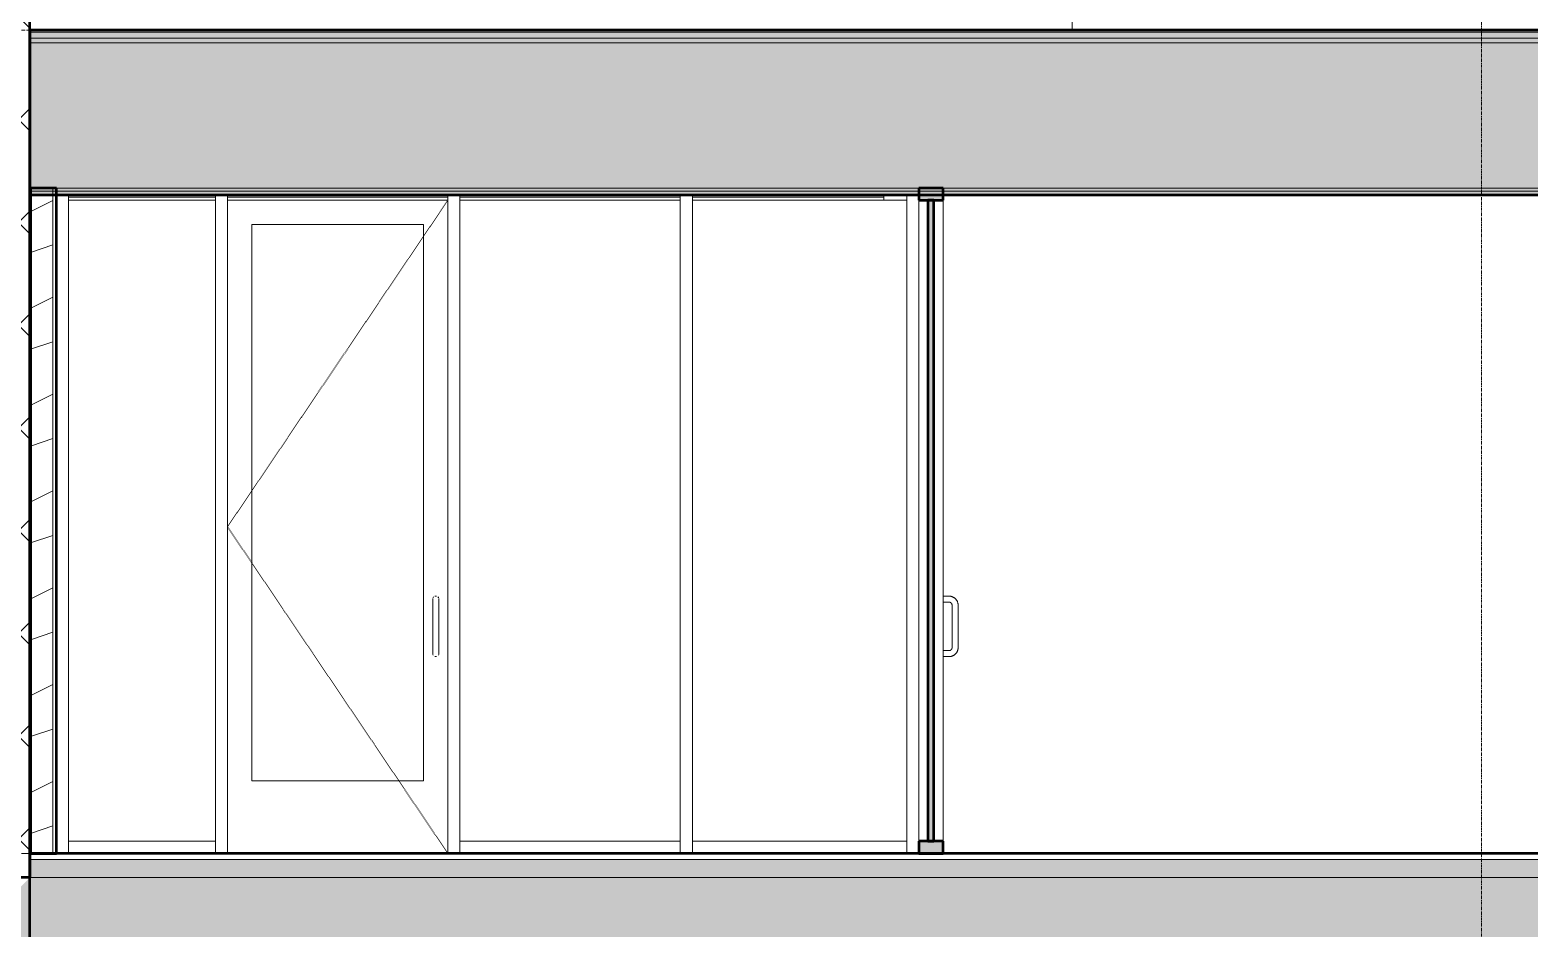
# Model space of a CAD drawing. Header units: inches. Extents: x -4168 to 1833, y -300 to 637.
# Drawn here: x -144.2 to 103.6, y -12.5 to 136 of the extents above; entities that cross this region are included whole.
import ezdxf

# ---------------------------------------------------------------- set-up
doc = ezdxf.new("R2010")
doc.units = ezdxf.units.IN
doc.header["$MEASUREMENT"] = 0
for name, pattern in [('Aligning Line 1_8_', [0.25, 0.125, -0.125]), ('Dash 1_16_', [0.125, 0.0625, -0.0625]), ('Grid Line 1_2_', [0.875, 0.5, -0.125, 0.125, -0.125])]:
    doc.linetypes.add(name, pattern=pattern)
for name, color, linetype, lineweight in [('0-2', 7, 'Continuous', 13), ('0-3', 55, 'Continuous', 9), ('0-5', 170, 'Continuous', 5), ('A-CLNG-1', 135, 'Continuous', 13), ('A-DOOR-4', 250, 'Continuous', 9), ('A-DOOR-8', 250, 'Dash 1_16_', 9), ('A-DOOR-FRAM-1', 250, 'Continuous', 9), ('A-FLOR-1', 8, 'Continuous', 5), ('A-FLOR-2', 31, 'Continuous', 5), ('A-FLOR-3', 251, 'Continuous', 5), ('A-FLOR-7', 192, 'Continuous', 50), ('A-FLOR-LEVL-1', 51, 'Grid Line 1_2_', 9), ('A-FLOR-MCUT', 51, 'Continuous', 13), ('A-FLOR-PATT-1', 8, 'Continuous', 9), ('A-GLAZ-CURT-1', 130, 'Continuous', 9), ('A-GLAZ-CURT-2', 10, 'Continuous', 50), ('A-GLAZ-CURT-3', 55, 'Continuous', 9), ('A-GLAZ-CWMG-1', 247, 'Continuous', 9), ('A-GLAZ-CWMG-2', 10, 'Continuous', 50), ('A-GLAZ-CWMG-3', 55, 'Continuous', 9), ('A-WALL-1', 10, 'Continuous', 50), ('A-WALL-2', 7, 'Continuous', 13), ('A-WALL-3', 135, 'Continuous', 13), ('A-WALL-4', 252, 'Continuous', 13), ('A-WALL-PATT-1', 250, 'Continuous', 9), ('A-WALL-PATT-2', 253, 'Continuous', 9), ('A-WALL-PATT-4', 45, 'Continuous', 9), ('G-ANNO-SYMB', 111, 'Aligning Line 1_8_', 9), ('Q-CASE-1', 55, 'Continuous', 9), ('S-GRID-1', 1, 'Grid Line 1_2_', 9)]:
    doc.layers.add(name, color=color, linetype=linetype, lineweight=lineweight)
pattern_1 = [(0, (317.997, 146.633), (15.36, 3.84), [1.267, -10.253, 1.267, -10.253, -61.44]), (0, (317.997, 146.633), (15.36, 3.84), [-23.04, 1.267, -21.773, 1.267, -10.253, -26.88]), (0, (317.997, 146.633), (15.36, 3.84), [-57.6, 1.267, -6.413, 1.267, -17.933]), (120, (323.757, 148.553), (-11.005538, 11.38215), [1.267, -10.253, 1.267, -10.253, -61.44]), (120, (323.757, 148.553), (-11.005538, 11.38215), [-23.04, 1.267, -21.773, 1.267, -10.253, -26.88]), (120, (323.757, 148.553), (-11.005538, 11.38215), [-57.6, 1.267, -6.413, 1.267, -17.933]), (240, (325.677, 156.233), (-4.354462, -15.22215), [1.267, -10.253, 1.267, -10.253, -61.44]), (240, (325.677, 156.233), (-4.354462, -15.22215), [-23.04, 1.267, -21.773, 1.267, -10.253, -26.88]), (240, (325.677, 156.233), (-4.354462, -15.22215), [-57.6, 1.267, -6.413, 1.267, -17.933])]

# ---------------------------------------------------------------- blocks, each defined once
blk = doc.blocks.new('OD_CW_Base Cabinet - OD_CW_Base Cabinet-1913094-BUILDING SECTION - EAST_WEST AT RAMP - LOOKING SOUTH')
at = {"layer": 'Q-CASE-1'}
for q in [(-11363.19, 170.5), (-11254.82, 136)]:
    blk.add_line((-11254.82, 170.5), q, dxfattribs=at)
blk = doc.blocks.new('CTR - 1st Phase - Unit Layouts_rvt-2-BUILDING SECTION - EAST_WEST AT RAMP - LOOKING SOUTH')
at = {"layer": '0-3'}
blk.add_blockref('OD_CW_Base Cabinet - OD_CW_Base Cabinet-1913094-BUILDING SECTION - EAST_WEST AT RAMP - LOOKING SOUTH', (0, 0), dxfattribs=at)
blk = doc.blocks.new('Storefront_Entry_Door-_Single_7051 - Store Front Single Door-2030641-BUILDING SECTION - EAST_WEST AT RAMP - LOOKING SOUTH')
at = {"layer": 'A-DOOR-4'}
for p, q in [((-11275.16, 42.5), (-11276.16, 42.5)), ((-11276.16, 41.5), (-11275.16, 41.5)), ((-11274.66, 41), (-11274.66, 34)), ((-11273.66, 34), (-11273.66, 41)), ((-11275.16, 33.5), (-11276.16, 33.5)), ((-11276.16, 32.5), (-11275.16, 32.5))]:
    blk.add_line(p, q, dxfattribs=at)
at = {"layer": 'A-DOOR-4', "flags": 128}
for points in [[(-11273.66, 41), (-11273.67, 41.06), (-11273.67, 41.12), (-11273.68, 41.18), (-11273.68, 41.24), (-11273.69, 41.3), (-11273.71, 41.36), (-11273.72, 41.41), (-11273.74, 41.47), (-11273.76, 41.53), (-11273.78, 41.58), (-11273.81, 41.64), (-11273.83, 41.69), (-11273.86, 41.75), (-11273.89, 41.8), (-11273.93, 41.85), (-11273.96, 41.9), (-11274, 41.94), (-11274.04, 41.99), (-11274.08, 42.03), (-11274.12, 42.08), (-11274.16, 42.12), (-11274.21, 42.16), (-11274.26, 42.19), (-11274.3, 42.23), (-11274.35, 42.26), (-11274.41, 42.29), (-11274.46, 42.32), (-11274.51, 42.35), (-11274.57, 42.38), (-11274.62, 42.4), (-11274.68, 42.42), (-11274.73, 42.44), (-11274.79, 42.45), (-11274.85, 42.47), (-11274.91, 42.48), (-11274.97, 42.49), (-11275.03, 42.49), (-11275.09, 42.5), (-11275.15, 42.5), (-11275.16, 42.5)], [(-11275.16, 41.5), (-11275.14, 41.5), (-11275.12, 41.5), (-11275.1, 41.5), (-11275.08, 41.49), (-11275.07, 41.49), (-11275.05, 41.49), (-11275.03, 41.48), (-11275.01, 41.47), (-11274.99, 41.47), (-11274.97, 41.46), (-11274.95, 41.45), (-11274.93, 41.44), (-11274.92, 41.43), (-11274.9, 41.42), (-11274.88, 41.41), (-11274.87, 41.4), (-11274.85, 41.39), (-11274.83, 41.38), (-11274.82, 41.36), (-11274.81, 41.35), (-11274.79, 41.33), (-11274.78, 41.32), (-11274.77, 41.3), (-11274.75, 41.29), (-11274.74, 41.27), (-11274.73, 41.25), (-11274.72, 41.24), (-11274.71, 41.22), (-11274.71, 41.2), (-11274.7, 41.18), (-11274.69, 41.16), (-11274.69, 41.14), (-11274.68, 41.12), (-11274.68, 41.1), (-11274.67, 41.08), (-11274.67, 41.07), (-11274.67, 41.05), (-11274.67, 41.03), (-11274.66, 41.01), (-11274.66, 41)], [(-11275.16, 32.5), (-11275.1, 32.5), (-11275.04, 32.5), (-11274.98, 32.51), (-11274.93, 32.52), (-11274.87, 32.53), (-11274.81, 32.54), (-11274.75, 32.56), (-11274.69, 32.58), (-11274.64, 32.6), (-11274.58, 32.62), (-11274.53, 32.64), (-11274.47, 32.67), (-11274.42, 32.7), (-11274.37, 32.73), (-11274.32, 32.76), (-11274.27, 32.8), (-11274.22, 32.83), (-11274.18, 32.87), (-11274.13, 32.91), (-11274.09, 32.95), (-11274.05, 33), (-11274.01, 33.04), (-11273.97, 33.09), (-11273.94, 33.14), (-11273.9, 33.19), (-11273.87, 33.24), (-11273.84, 33.29), (-11273.81, 33.35), (-11273.79, 33.4), (-11273.77, 33.46), (-11273.75, 33.51), (-11273.73, 33.57), (-11273.71, 33.63), (-11273.7, 33.69), (-11273.69, 33.75), (-11273.68, 33.8), (-11273.67, 33.86), (-11273.67, 33.92), (-11273.66, 33.98), (-11273.66, 34)], [(-11274.66, 34), (-11274.66, 33.98), (-11274.67, 33.96), (-11274.67, 33.94), (-11274.67, 33.92), (-11274.67, 33.9), (-11274.68, 33.88), (-11274.68, 33.86), (-11274.69, 33.84), (-11274.7, 33.82), (-11274.7, 33.81), (-11274.71, 33.79), (-11274.72, 33.77), (-11274.73, 33.75), (-11274.74, 33.73), (-11274.75, 33.72), (-11274.76, 33.7), (-11274.78, 33.69), (-11274.79, 33.67), (-11274.8, 33.66), (-11274.82, 33.64), (-11274.83, 33.63), (-11274.85, 33.61), (-11274.86, 33.6), (-11274.88, 33.59), (-11274.89, 33.58), (-11274.91, 33.57), (-11274.93, 33.56), (-11274.95, 33.55), (-11274.96, 33.54), (-11274.98, 33.53), (-11275, 33.53), (-11275.02, 33.52), (-11275.04, 33.52), (-11275.06, 33.51), (-11275.08, 33.51), (-11275.1, 33.5), (-11275.12, 33.5), (-11275.14, 33.5), (-11275.16, 33.5), (-11275.16, 33.5)]]:
    blk.add_lwpolyline(points, dxfattribs=at)
blk = doc.blocks.new('System Panel - Glazed-2030645-BUILDING SECTION - EAST_WEST AT RAMP - LOOKING SOUTH')
at = {"layer": 'A-GLAZ-CURT-1'}
blk.add_hatch(color=256, dxfattribs=at).paths.add_polyline_path([(-11277.66, 2), (-11277.66, 107.87), (-11278.66, 107.87), (-11278.66, 2)], flags=0)
at = {"layer": 'A-GLAZ-CURT-2'}
for p, q in [((-11278.66, 107.87), (-11278.66, 2)), ((-11277.66, 107.87), (-11278.66, 107.87)), ((-11277.66, 2), (-11277.66, 107.87)), ((-11278.66, 2), (-11277.66, 2))]:
    blk.add_line(p, q, dxfattribs=at)
blk = doc.blocks.new('Rectangular Mullion - 2_ x 4_ rectangular-1890806-BUILDING SECTION - EAST_WEST AT RAMP - LOOKING SOUTH')
at = {"layer": 'A-GLAZ-CWMG-1'}
blk.add_hatch(color=256, dxfattribs=at).paths.add_polyline_path([(-11278.66, 107.87), (-11276.16, 107.87), (-11276.16, 108.75), (-11280.16, 108.75), (-11280.16, 107.87)], flags=0)
at = {"layer": 'A-GLAZ-CWMG-2'}
for p, q in [((-11280.16, 109.88), (-11280.16, 107.87)), ((-11276.16, 109.88), (-11280.16, 109.88)), ((-11276.16, 107.87), (-11276.16, 109.88)), ((-11280.16, 107.87), (-11276.16, 107.87))]:
    blk.add_line(p, q, dxfattribs=at)
blk = doc.blocks.new('Rectangular Mullion - 2_ x 4_ rectangular-1890807-BUILDING SECTION - EAST_WEST AT RAMP - LOOKING SOUTH')
at = {"layer": 'A-GLAZ-CWMG-1'}
blk.add_hatch(color=256, dxfattribs=at).paths.add_polyline_path([(-11277.66, 0), (-11276.16, 0), (-11276.16, 2), (-11280.16, 2), (-11280.16, 0), (-11278.66, 0)], flags=0)
at = {"layer": 'A-GLAZ-CWMG-2'}
for p, q in [((-11280.16, 2), (-11280.16, 0)), ((-11276.16, 2), (-11280.16, 2)), ((-11280.16, 0), (-11276.16, 0)), ((-11276.16, 0), (-11276.16, 2))]:
    blk.add_line(p, q, dxfattribs=at)
blk = doc.blocks.new('Rectangular Mullion - 2_ x 4_ rectangular-2030640-BUILDING SECTION - EAST_WEST AT RAMP - LOOKING SOUTH')
at = {"layer": 'A-GLAZ-CWMG-3'}
for p, q in [((-11280.16, 2), (-11280.16, 107.88)), ((-11276.16, 107.88), (-11276.16, 2))]:
    blk.add_line(p, q, dxfattribs=at)
blk = doc.blocks.new('System Panel - Glazed-2030649-BUILDING SECTION - EAST_WEST AT RAMP - LOOKING SOUTH')
at = {"layer": 'A-GLAZ-CURT-3'}
blk.add_line((-11282.16, 107.88), (-11317.56, 107.88), dxfattribs=at)
blk = doc.blocks.new('Rectangular Mullion - 2_ x 4_ rectangular-1890816-BUILDING SECTION - EAST_WEST AT RAMP - LOOKING SOUTH')
at = {"layer": 'A-GLAZ-CWMG-3'}
for p, q in [((-11317.56, 0), (-11317.56, 2)), ((-11317.56, 2), (-11282.16, 2)), ((-11282.16, 2), (-11282.16, 0))]:
    blk.add_line(p, q, dxfattribs=at)
blk = doc.blocks.new('Rectangular Mullion - 2_ x 4_ rectangular-2030642-BUILDING SECTION - EAST_WEST AT RAMP - LOOKING SOUTH')
at = {"layer": 'A-GLAZ-CWMG-3'}
blk.add_line((-11420.61, 108.75), (-11420.61, 0), dxfattribs=at)
blk = doc.blocks.new('Rectangular Mullion - 2_ x 4_ rectangular-2030650-BUILDING SECTION - EAST_WEST AT RAMP - LOOKING SOUTH')
at = {"layer": 'A-GLAZ-CWMG-3'}
blk.add_line((-11282.16, 0), (-11282.16, 108.75), dxfattribs=at)
blk = doc.blocks.new('Storefront_Entry_Door-_Single_7051 - Store Front Single Door-2030651-BUILDING SECTION - EAST_WEST AT RAMP - LOOKING SOUTH')
at = {"layer": 'A-DOOR-4'}
for p, q in [((-11360.46, 41), (-11360.46, 34)), ((-11359.46, 34), (-11359.46, 41))]:
    blk.add_line(p, q, dxfattribs=at)
at = {"layer": 'A-DOOR-4', "flags": 128}
for points in [[(-11360.46, 42), (-11360.46, 42), (-11360.46, 42), (-11360.46, 41.99), (-11360.46, 41.99), (-11360.46, 41.98), (-11360.46, 41.97), (-11360.46, 41.96), (-11360.46, 41.95), (-11360.46, 41.94), (-11360.46, 41.92), (-11360.46, 41.9), (-11360.46, 41.89), (-11360.46, 41.87), (-11360.46, 41.85), (-11360.46, 41.83), (-11360.46, 41.8), (-11360.46, 41.78), (-11360.46, 41.75), (-11360.46, 41.72), (-11360.46, 41.7), (-11360.46, 41.67), (-11360.46, 41.64), (-11360.46, 41.61), (-11360.46, 41.57), (-11360.46, 41.54), (-11360.46, 41.51), (-11360.46, 41.47), (-11360.46, 41.44), (-11360.46, 41.4), (-11360.46, 41.36), (-11360.46, 41.32), (-11360.46, 41.29), (-11360.46, 41.25), (-11360.46, 41.21), (-11360.46, 41.17), (-11360.46, 41.13), (-11360.46, 41.09), (-11360.46, 41.05), (-11360.46, 41.01), (-11360.46, 41)], [(-11359.46, 41), (-11359.46, 41.04), (-11359.46, 41.08), (-11359.46, 41.12), (-11359.46, 41.16), (-11359.46, 41.2), (-11359.46, 41.24), (-11359.46, 41.28), (-11359.46, 41.31), (-11359.46, 41.35), (-11359.46, 41.39), (-11359.46, 41.43), (-11359.46, 41.46), (-11359.46, 41.5), (-11359.46, 41.53), (-11359.46, 41.56), (-11359.46, 41.6), (-11359.46, 41.63), (-11359.46, 41.66), (-11359.46, 41.69), (-11359.46, 41.72), (-11359.46, 41.74), (-11359.46, 41.77), (-11359.46, 41.8), (-11359.46, 41.82), (-11359.46, 41.84), (-11359.46, 41.86), (-11359.46, 41.88), (-11359.46, 41.9), (-11359.46, 41.92), (-11359.46, 41.93), (-11359.46, 41.95), (-11359.46, 41.96), (-11359.46, 41.97), (-11359.46, 41.98), (-11359.46, 41.99), (-11359.46, 41.99), (-11359.46, 42), (-11359.46, 42), (-11359.46, 42)], [(-11360.46, 34), (-11360.46, 33.96), (-11360.46, 33.92), (-11360.46, 33.88), (-11360.46, 33.84), (-11360.46, 33.8), (-11360.46, 33.76), (-11360.46, 33.72), (-11360.46, 33.69), (-11360.46, 33.65), (-11360.46, 33.61), (-11360.46, 33.57), (-11360.46, 33.54), (-11360.46, 33.5), (-11360.46, 33.47), (-11360.46, 33.44), (-11360.46, 33.4), (-11360.46, 33.37), (-11360.46, 33.34), (-11360.46, 33.31), (-11360.46, 33.28), (-11360.46, 33.26), (-11360.46, 33.23), (-11360.46, 33.2), (-11360.46, 33.18), (-11360.46, 33.16), (-11360.46, 33.14), (-11360.46, 33.12), (-11360.46, 33.1), (-11360.46, 33.08), (-11360.46, 33.07), (-11360.46, 33.05), (-11360.46, 33.04), (-11360.46, 33.03), (-11360.46, 33.02), (-11360.46, 33.01), (-11360.46, 33.01), (-11360.46, 33), (-11360.46, 33), (-11360.46, 33)], [(-11359.46, 33), (-11359.46, 33), (-11359.46, 33), (-11359.46, 33.01), (-11359.46, 33.01), (-11359.46, 33.02), (-11359.46, 33.03), (-11359.46, 33.04), (-11359.46, 33.05), (-11359.46, 33.06), (-11359.46, 33.08), (-11359.46, 33.1), (-11359.46, 33.11), (-11359.46, 33.13), (-11359.46, 33.15), (-11359.46, 33.17), (-11359.46, 33.2), (-11359.46, 33.22), (-11359.46, 33.25), (-11359.46, 33.28), (-11359.46, 33.3), (-11359.46, 33.33), (-11359.46, 33.36), (-11359.46, 33.39), (-11359.46, 33.43), (-11359.46, 33.46), (-11359.46, 33.49), (-11359.46, 33.53), (-11359.46, 33.56), (-11359.46, 33.6), (-11359.46, 33.64), (-11359.46, 33.68), (-11359.46, 33.71), (-11359.46, 33.75), (-11359.46, 33.79), (-11359.46, 33.83), (-11359.46, 33.87), (-11359.46, 33.91), (-11359.46, 33.95), (-11359.46, 33.99), (-11359.46, 34)]]:
    blk.add_lwpolyline(points, dxfattribs=at)
at = {"layer": 'A-DOOR-4'}
for centre, start, end in [((-11359.96, 42), 135, 165), ((-11359.96, 42), 90, 105), ((-11359.96, 42), 75, 90), ((-11359.96, 42), 15, 45), ((-11359.96, 33), 180, 210), ((-11359.96, 33), 255, 270), ((-11359.96, 33), 270, 285), ((-11359.96, 33), 330, 0)]:
    blk.add_arc(centre, 0.5, start, end, dxfattribs=at)
at = {"layer": 'A-DOOR-8'}
for p, q in [((-11394.36, 53.94), (-11357.96, 107.88)), ((-11357.96, 0), (-11394.36, 53.94))]:
    blk.add_line(p, q, dxfattribs=at)
at = {"layer": 'A-DOOR-FRAM-1'}
for p, q in [((-11357.96, 107.88), (-11394.36, 107.88)), ((-11394.36, 107.88), (-11394.36, 0)), ((-11357.96, 0), (-11357.96, 107.88)), ((-11390.36, 103.88), (-11361.96, 103.88)), ((-11390.36, 12), (-11390.36, 103.88)), ((-11361.96, 103.88), (-11361.96, 12)), ((-11361.96, 12), (-11390.36, 12))]:
    blk.add_line(p, q, dxfattribs=at)
blk = doc.blocks.new('Rectangular Mullion - 2_ x 4_ rectangular-V64-BUILDING SECTION - EAST_WEST AT RAMP - LOOKING SOUTH')
at = {"layer": 'A-GLAZ-CWMG-3'}
for p, q in [((-11357.96, 108.75), (-11357.96, 0)), ((-11355.96, 108.75), (-11355.96, 0))]:
    blk.add_line(p, q, dxfattribs=at)
blk = doc.blocks.new('System Panel - Glazed-2088886-BUILDING SECTION - EAST_WEST AT RAMP - LOOKING SOUTH')
at = {"layer": 'A-GLAZ-CURT-3'}
blk.add_line((-11396.36, 107.88), (-11420.61, 107.88), dxfattribs=at)
blk = doc.blocks.new('System Panel - Glazed-2030653-BUILDING SECTION - EAST_WEST AT RAMP - LOOKING SOUTH')
at = {"layer": 'A-GLAZ-CURT-3'}
blk.add_line((-11319.56, 107.88), (-11355.96, 107.88), dxfattribs=at)
blk = doc.blocks.new('Rectangular Mullion - 2_ x 4_ rectangular-2088885-BUILDING SECTION - EAST_WEST AT RAMP - LOOKING SOUTH')
at = {"layer": 'A-GLAZ-CWMG-3'}
for p, q in [((-11420.61, 0), (-11420.61, 2)), ((-11420.61, 2), (-11396.36, 2)), ((-11396.36, 2), (-11396.36, 0))]:
    blk.add_line(p, q, dxfattribs=at)
blk = doc.blocks.new('Rectangular Mullion - 2_ x 4_ rectangular-2030648-BUILDING SECTION - EAST_WEST AT RAMP - LOOKING SOUTH')
at = {"layer": 'A-GLAZ-CWMG-3'}
for p, q in [((-11396.36, 108.75), (-11396.36, 0)), ((-11394.36, 108.75), (-11394.36, 0))]:
    blk.add_line(p, q, dxfattribs=at)
blk = doc.blocks.new('Rectangular Mullion - 2_ x 4_ rectangular-1978850-BUILDING SECTION - EAST_WEST AT RAMP - LOOKING SOUTH')
at = {"layer": 'A-GLAZ-CWMG-3'}
for p, q in [((-11355.96, 0), (-11355.96, 2)), ((-11355.96, 2), (-11319.56, 2)), ((-11319.56, 2), (-11319.56, 0))]:
    blk.add_line(p, q, dxfattribs=at)
blk = doc.blocks.new('CTR - 1st Phase - Common Walls_rvt-2-BUILDING SECTION - EAST_WEST AT RAMP - LOOKING SOUTH')
at = {"layer": 'A-WALL-4'}
blk.add_hatch(color=256, dxfattribs=at).paths.add_polyline_path([(-11426.74, 0), (-11426.74, 108.75), (-11426.99, 108.75), (-11426.99, 0)], flags=0)
at = {"layer": 'A-WALL-PATT-1'}
h = blk.add_hatch(dxfattribs=at)
h.set_pattern_fill('FP_20', color=256, style=0, pattern_type=2)
h.set_pattern_definition([(0, (-10964.796, 146.633), (30.72, 7.68), [1.267, -21.773, 1.267, -21.773, -122.88]), (0, (-10964.796, 146.633), (30.72, 7.68), [-46.08, 1.267, -44.813, 1.267, -21.773, -53.76]), (0, (-10964.796, 146.633), (30.72, 7.68), [-115.2, 1.267, -14.093, 1.267, -37.133]), (120, (-10953.276, 150.473), (-22.01108, 22.7643), [1.267, -21.773, 1.267, -21.773, -122.88]), (120, (-10953.276, 150.473), (-22.01108, 22.7643), [-46.08, 1.267, -44.813, 1.267, -21.773, -53.76]), (120, (-10953.276, 150.473), (-22.01108, 22.7643), [-115.2, 1.267, -14.093, 1.267, -37.133]), (240, (-10949.436, 165.833), (-8.70892, -30.4443), [1.267, -21.773, 1.267, -21.773, -122.88]), (240, (-10949.436, 165.833), (-8.70892, -30.4443), [-46.08, 1.267, -44.813, 1.267, -21.773, -53.76]), (240, (-10949.436, 165.833), (-8.70892, -30.4443), [-115.2, 1.267, -14.093, 1.267, -37.133])])
h.paths.add_polyline_path([(-11422.61, 0), (-11422.61, 108.75), (-11423.24, 108.75), (-11423.24, 0)], flags=0)
at = {"layer": 'A-WALL-PATT-2'}
h = blk.add_hatch(dxfattribs=at)
h.set_pattern_fill('FP_23', color=256, style=0, pattern_type=2)
h.set_pattern_definition([(216.87, (-10958.398, 162.627), (47.980943, 31.987086), [7.997, -71.971]), (206.565, (-10948.802, 157.829), (-15.99371, -15.99413), [17.881, -17.881]), (198.435, (-10948.802, 149.832), (-31.98674, -15.99388), [10.115, -40.461])])
h.paths.add_polyline_path([(-11423.24, 0), (-11423.24, 108.75), (-11426.74, 108.75), (-11426.74, 0)], flags=0)
at = {"layer": 'A-WALL-1'}
for p, q in [((-11422.61, 109.87), (-11426.99, 109.87)), ((-11426.99, 109.87), (-11426.99, 0)), ((-11422.61, 0), (-11422.61, 109.87)), ((-11426.99, 0), (-11422.61, 0))]:
    blk.add_line(p, q, dxfattribs=at)
at = {"layer": 'A-WALL-2'}
for p, q in [((-11426.74, 109.87), (-11426.74, 0)), ((-11423.24, 109.87), (-11423.24, 0))]:
    blk.add_line(p, q, dxfattribs=at)
at = {"layer": '0-2'}
for name, p in [('Rectangular Mullion - 2_ x 4_ rectangular-1890806-BUILDING SECTION - EAST_WEST AT RAMP - LOOKING SOUTH', (0, 0)), ('Rectangular Mullion - 2_ x 4_ rectangular-2030642-BUILDING SECTION - EAST_WEST AT RAMP - LOOKING SOUTH', (0, 0)), ('System Panel - Glazed-2088886-BUILDING SECTION - EAST_WEST AT RAMP - LOOKING SOUTH', (0, 0)), ('Rectangular Mullion - 2_ x 4_ rectangular-2030648-BUILDING SECTION - EAST_WEST AT RAMP - LOOKING SOUTH', (0, 0)), ('Storefront_Entry_Door-_Single_7051 - Store Front Single Door-2030651-BUILDING SECTION - EAST_WEST AT RAMP - LOOKING SOUTH', (0, 0)), ('Rectangular Mullion - 2_ x 4_ rectangular-V64-BUILDING SECTION - EAST_WEST AT RAMP - LOOKING SOUTH', (0, 0)), ('System Panel - Glazed-2030653-BUILDING SECTION - EAST_WEST AT RAMP - LOOKING SOUTH', (0, 0)), ('Rectangular Mullion - 2_ x 4_ rectangular-2030648-BUILDING SECTION - EAST_WEST AT RAMP - LOOKING SOUTH', (76.8, 0)), ('System Panel - Glazed-2030649-BUILDING SECTION - EAST_WEST AT RAMP - LOOKING SOUTH', (0, 0)), ('Rectangular Mullion - 2_ x 4_ rectangular-2030650-BUILDING SECTION - EAST_WEST AT RAMP - LOOKING SOUTH', (0, 0)), ('Rectangular Mullion - 2_ x 4_ rectangular-2030640-BUILDING SECTION - EAST_WEST AT RAMP - LOOKING SOUTH', (0, 0)), ('System Panel - Glazed-2030645-BUILDING SECTION - EAST_WEST AT RAMP - LOOKING SOUTH', (0, 0)), ('Storefront_Entry_Door-_Single_7051 - Store Front Single Door-2030641-BUILDING SECTION - EAST_WEST AT RAMP - LOOKING SOUTH', (0, 0)), ('Rectangular Mullion - 2_ x 4_ rectangular-2088885-BUILDING SECTION - EAST_WEST AT RAMP - LOOKING SOUTH', (0, 0)), ('Rectangular Mullion - 2_ x 4_ rectangular-1978850-BUILDING SECTION - EAST_WEST AT RAMP - LOOKING SOUTH', (0, 0)), ('Rectangular Mullion - 2_ x 4_ rectangular-1890816-BUILDING SECTION - EAST_WEST AT RAMP - LOOKING SOUTH', (0, 0)), ('Rectangular Mullion - 2_ x 4_ rectangular-1890807-BUILDING SECTION - EAST_WEST AT RAMP - LOOKING SOUTH', (0, 0))]:
    blk.add_blockref(name, p, dxfattribs=at)
blk = doc.blocks.new('CTR - 1st Phase -Stairs _ Elevators_rvt-2-BUILDING SECTION - EAST_WEST AT RAMP - LOOKING SOUTH')
at = {"layer": 'A-WALL-PATT-4'}
h = blk.add_hatch(dxfattribs=at)
h.set_pattern_fill('FP_39', color=256, style=0, pattern_type=2)
h.set_pattern_definition([(45, (-10964.796, 146.633), (-8.48528, 8.48528), []), (135, (-10964.796, 146.633), (-8.48528, -8.48528), [])])
h.paths.add_polyline_path([(-11426.99, -140), (-11426.99, -16), (-11434.99, -16), (-11434.99, -140), (-11428.43, -140)], flags=0)
h.paths.add_polyline_path([(-11434.99, -12), (-11426.99, -4), (-11426.99, 372), (-11434.99, 372), (-11434.99, -4)], flags=0)
at = {"layer": 'A-WALL-1'}
blk.add_line((-11426.99, -140), (-11426.99, 372), dxfattribs=at)

msp = doc.modelspace()

# ---------------------------------------------------------------- hatches: boundary and pattern name
at = {"layer": 'A-FLOR-1'}
h = msp.add_hatch(color=256, dxfattribs=at)
h.paths.add_polyline_path([(-827.5464, 135.625), (-552.1964, 135.625), (-552.1964, 135.875), (-827.5464, 135.875)], flags=0)
h.paths.add_polyline_path([(1118.4368, 135.625), (1294.3536, 135.625), (1294.3536, 135.875), (-144.1964, 135.875), (-144.1964, 135.625), (1090.3639, 135.625)], flags=0)
at = {"layer": 'A-FLOR-2'}
h = msp.add_hatch(color=256, dxfattribs=at)
h.paths.add_polyline_path([(-833.0464, 109.875), (-552.1964, 109.875), (-552.1964, 133.875), (-833.0464, 133.875), (-833.0464, 114.4005)], flags=0)
h.paths.add_polyline_path([(-144.1964, 109.875), (1299.8536, 109.875), (1299.8536, 133.875), (-144.1964, 133.875), (-144.1964, 114.4005)], flags=0)
at = {"layer": 'A-FLOR-3'}
h = msp.add_hatch(color=256, dxfattribs=at)
h.paths.add_polyline_path([(-803.3964, 109.375), (-803.3964, 109.875), (-805.8964, 109.875), (-805.8964, 109.375)], flags=0)
h.paths.add_polyline_path([(-576.1903, 109.375), (-555.9464, 109.3824), (-555.9464, 109.875), (-797.8964, 109.8592), (-797.8964, 109.375), (-578.9464, 109.375)], flags=0)
h.paths.add_polyline_path([(-552.1964, 109.375), (-552.1964, 109.875), (-552.4464, 109.875), (-552.4464, 109.375)], flags=0)
h.paths.add_polyline_path([(1102.9693, 109.375), (1264.0786, 109.4089), (1264.0786, 109.875), (-144.1964, 109.875), (-144.1964, 109.375), (1084.9964, 109.375)], flags=0)
at = {"layer": 'A-FLOR-PATT-1'}
h = msp.add_hatch(dxfattribs=at)
h.set_pattern_fill('FP_22', color=256, style=0, pattern_type=2)
h.set_pattern_definition([(0, (317.997, 146.633), (0, 4.798), []), (315, (317.997, 146.633), (4.798427, 0), [6.786, -6.786]), (45, (317.997, 146.633), (4.798427, 0), [6.786, -6.786])])
h.paths.add_polyline_path([(-575.2476, 133.875), (-552.1964, 133.875), (-552.1964, 134.625), (-833.0464, 134.625), (-833.0464, 133.875), (-576.1903, 133.875)], flags=0)
h.paths.add_polyline_path([(1118.4536, 133.875), (1299.8536, 133.875), (1299.8536, 134.625), (-144.1964, 134.625), (-144.1964, 133.875), (1088.3964, 133.875)], flags=0)
h = msp.add_hatch(dxfattribs=at)
h.set_pattern_fill('FP_21', color=256, style=0, pattern_type=2)
h.set_pattern_definition(pattern_1)
h.paths.add_polyline_path([(-607.7714, 134.625), (-552.1964, 134.625), (-552.1964, 135.625), (-827.5464, 135.625), (-827.5464, 134.625), (-608.3964, 134.625)], flags=0)
h.paths.add_polyline_path([(442.8536, 134.625), (1294.3536, 134.625), (1294.3536, 135.625), (-144.1964, 135.625), (-144.1964, 134.625), (417.2286, 134.625)], flags=0)
h = msp.add_hatch(dxfattribs=at)
h.set_pattern_fill('FP_20', color=256, style=0, pattern_type=2)
h.set_pattern_definition([(0, (317.997, 146.633), (30.72, 7.68), [1.267, -21.773, 1.267, -21.773, -122.88]), (0, (317.997, 146.633), (30.72, 7.68), [-46.08, 1.267, -44.813, 1.267, -21.773, -53.76]), (0, (317.997, 146.633), (30.72, 7.68), [-115.2, 1.267, -14.093, 1.267, -37.133]), (120, (329.517, 150.473), (-22.011075, 22.7643), [1.267, -21.773, 1.267, -21.773, -122.88]), (120, (329.517, 150.473), (-22.011075, 22.7643), [-46.08, 1.267, -44.813, 1.267, -21.773, -53.76]), (120, (329.517, 150.473), (-22.011075, 22.7643), [-115.2, 1.267, -14.093, 1.267, -37.133]), (240, (333.357, 165.833), (-8.708925, -30.4443), [1.267, -21.773, 1.267, -21.773, -122.88]), (240, (333.357, 165.833), (-8.708925, -30.4443), [-46.08, 1.267, -44.813, 1.267, -21.773, -53.76]), (240, (333.357, 165.833), (-8.708925, -30.4443), [-115.2, 1.267, -14.093, 1.267, -37.133])])
h.paths.add_polyline_path([(-805.8964, 108.75), (-555.9464, 108.75), (-555.9464, 109.375), (-805.8964, 109.375)], flags=0)
h.paths.add_polyline_path([(-552.1964, 108.75), (-552.1964, 109.375), (-552.4464, 109.3744), (-552.4464, 108.75)], flags=0)
h.paths.add_polyline_path([(-144.1964, 108.75), (1264.0786, 108.75), (1264.0786, 109.375), (1232.1354, 109.375), (-144.1964, 109.375)], flags=0)
h = msp.add_hatch(dxfattribs=at)
h.set_pattern_fill('FP_21', color=256, style=0, pattern_type=2)
h.set_pattern_definition(pattern_1)
h.paths.add_polyline_path([(-797.8964, -4), (-552.1964, -4), (-552.1964, -1), (-797.8964, -1)], flags=0)
h.paths.add_polyline_path([(894.1932, -4), (1264.7036, -4), (1264.7036, -1), (-144.1964, -1), (-144.1964, -4), (887.6924, -4)], flags=0)
h = msp.add_hatch(dxfattribs=at)
h.set_pattern_fill('FP_32', color=256, style=0, pattern_type=2)
h.set_pattern_definition([(50, (317.997, 146.633), (27.5427, -2.4099), [2.88, -31.68]), (355, (317.997, 146.633), (-5.32784, 28.8843), [2.304, -25.344]), (100.451, (320.293, 146.432), (22.2153, 26.4739), [2.448, -26.924]), (46.184, (317.997, 154.313), (40.9819, -6.3564), [4.32, -47.52]), (96.636, (321.413, 153.784), (35.8907, 37.4062), [3.671, -40.386]), (351.184, (317.997, 154.313), (35.891, 37.4062), [3.456, -38.016]), (21, (321.837, 152.393), (22.92104, -15.46073), [2.88, -31.68]), (326, (321.837, 152.393), (9.3435, 27.84574), [2.304, -25.344]), (71.451, (323.748, 151.105), (32.2648, 12.3844), [2.448, -26.924]), (37.5, (317.997, 146.633), (0.466855, 12.78271), [1.267, -23.77, 1.267, -24.461, -25.44]), (37.5, (317.997, 146.633), (0.466855, 12.78271), [-50.765, 1.267, -24.173]), (7.5, (317.997, 146.633), (10.10159, 15.14509), [1.267, -13.402, 1.267, -23.194, -9.696]), (7.5, (317.997, 146.633), (10.10159, 15.14509), [-39.13, 1.267, -8.429]), (327.5, (309.434, 146.633), (20.49916, -0.86578), [1.267, -8.333, 1.267, -28.685, -39.744]), (327.5, (309.434, 146.633), (20.49916, -0.86578), [-39.552, 1.267, -38.477]), (317.5, (305.594, 146.633), (22.39478, 3.8443), [1.267, -11.213, 1.267, -18.624, -28.224]), (317.5, (305.594, 146.633), (22.39478, 3.8443), [-32.371, 1.267, -26.957])])
h.paths.add_polyline_path([(-798.3964, -16), (-548.1964, -16), (-552.1964, -4), (-798.3964, -4.0061), (-798.3964, -14)], flags=0)
h.paths.add_polyline_path([(284.9172, -16), (1270.2036, -16), (1270.2036, -4), (-144.1964, -4), (-152.1964, -12), (-152.1964, -4), (-156.1964, -4), (-156.1964, -16), (241.8618, -16)], flags=0)

# ---------------------------------------------------------------- linework, layer by layer
at = {"layer": 'A-CLNG-1'}
for p, q in [((-113.5667, 108.375), (-137.8214, 108.375)), ((-75.1683, 108.375), (-111.5667, 108.375)), ((-36.7698, 108.375), (-73.1683, 108.375)), ((-3.1214, 108.375), (-34.7698, 108.375))]:
    msp.add_line(p, q, dxfattribs=at)
at = {"layer": 'A-FLOR-7'}
for p, q in [((1293.7286, 136), (-144.1964, 136)), ((-144.1964, 136), (-144.1964, 108.75)), ((-144.1964, 108.75), (1264.0786, 108.75)), ((735.6036, 0), (-144.1964, 0)), ((-144.1964, 0), (-144.1964, -4)), ((-144.1964, -4), (-156.1964, -4))]:
    msp.add_line(p, q, dxfattribs=at)
at = {"layer": 'A-FLOR-LEVL-1'}
for p, q in [((-1101.901, 136), (1674.0755, 136)), ((-1101.901, 0), (1674.0755, 0))]:
    msp.add_line(p, q, dxfattribs=at)
at = {"layer": 'A-FLOR-MCUT'}
for p, q in [((1294.3536, 135.875), (-144.1964, 135.875)), ((1294.3536, 135.625), (-144.1964, 135.625)), ((1294.3536, 134.625), (-144.1964, 134.625)), ((1299.8536, 133.875), (-144.1964, 133.875)), ((1264.0786, 109.875), (-144.1964, 109.875)), ((1264.0786, 109.375), (-144.1964, 109.375)), ((1264.7036, -1), (-144.1964, -1)), ((-144.1964, -4), (1270.2036, -4))]:
    msp.add_line(p, q, dxfattribs=at)
at = {"layer": 'A-WALL-3'}
msp.add_line((-3.1214, 108.75), (-3.1214, 107.875), dxfattribs=at)
at = {"layer": 'G-ANNO-SYMB'}
msp.add_line((1576.5784, 0), (-1178.9656, 0), dxfattribs=at)
at = {"layer": 'S-GRID-1'}
msp.add_line((95.6036, -159.8356), (95.6036, 470.5), dxfattribs=at)

# ---------------------------------------------------------------- block references
at = {"layer": '0-5'}
for name in ['CTR - 1st Phase -Stairs _ Elevators_rvt-2-BUILDING SECTION - EAST_WEST AT RAMP - LOOKING SOUTH', 'CTR - 1st Phase - Unit Layouts_rvt-2-BUILDING SECTION - EAST_WEST AT RAMP - LOOKING SOUTH', 'CTR - 1st Phase - Common Walls_rvt-2-BUILDING SECTION - EAST_WEST AT RAMP - LOOKING SOUTH']:
    msp.add_blockref(name, (11282.793, 0), dxfattribs=at)

doc.saveas('drawing.dxf')
